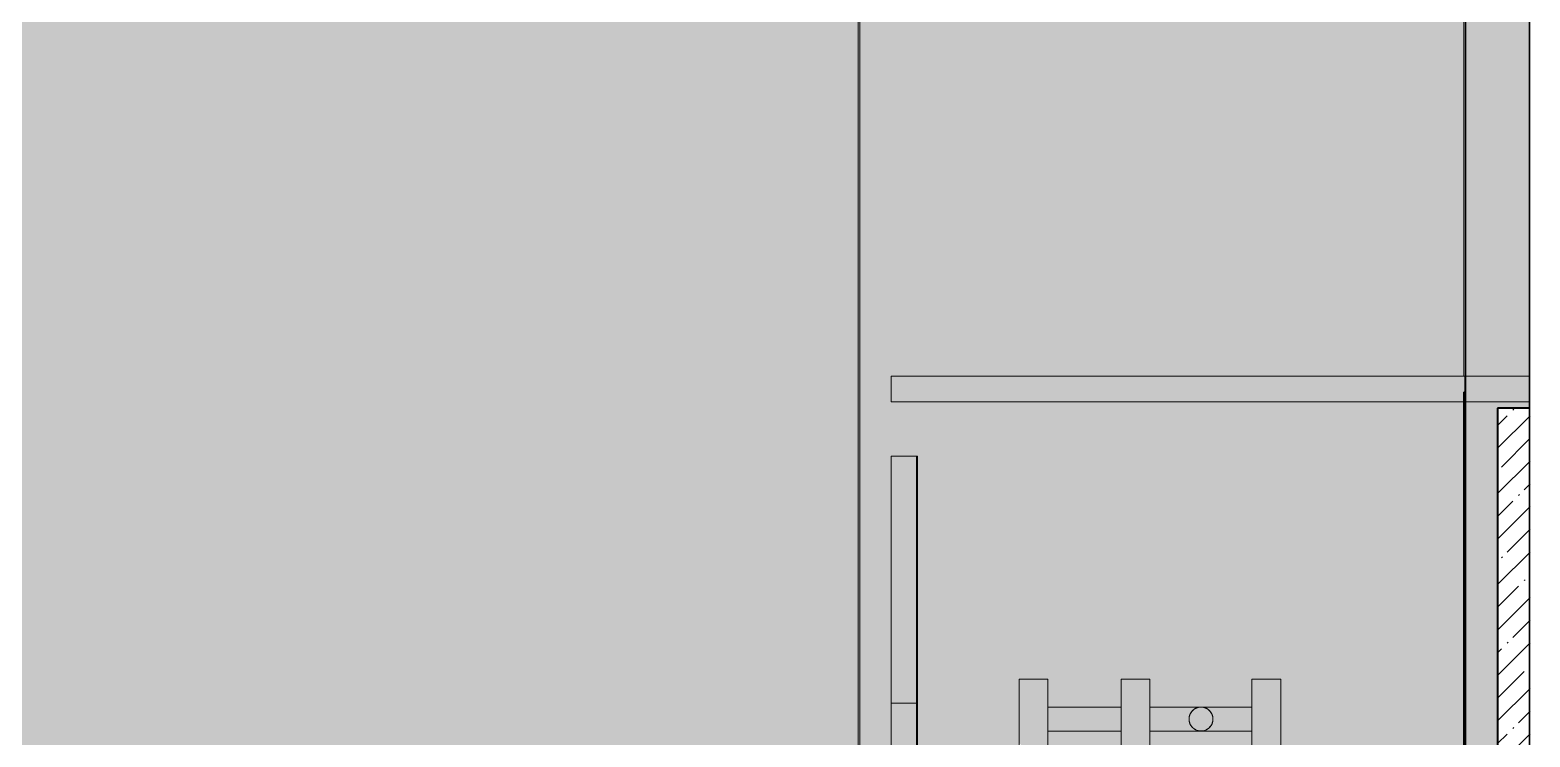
# Model space of a CAD drawing. Header units: millimetres. Extents: x 1401 to 56953, y -2645 to 12445.
# Drawn here: x 31315 to 32256, y 8994 to 9437 of the extents above; entities that cross this region are included whole.
import ezdxf

# ---------------------------------------------------------------- set-up
doc = ezdxf.new("R2010")
doc.units = ezdxf.units.MM
for name, color, linetype, lineweight, true_color in [('A-WALL-4', 7, 'Continuous', 30, 0x3c3c3c), ('A-WALL-6', 7, 'Continuous', 40, 0x3c3c3c), ('A-WALL-FNSH-3', 7, 'Continuous', 30, 0x3c3c3c), ('I-FURN-10', 7, 'Continuous', 9, 0xc0c0c0), ('I-WALL-1', 7, 'Continuous', 9, 0x787878)]:
    doc.layers.add(name, color=color, linetype=linetype, lineweight=lineweight, true_color=true_color)
for name, color, linetype, lineweight in [('A-WALL-PATT', 7, 'Continuous', 9), ('I-WALL', 7, 'Continuous', 9), ('M-EQPM', 7, 'Continuous', 9), ('Знаки', 7, 'Continuous', 9), ('Знаки-1', 7, 'Continuous', 18)]:
    doc.layers.add(name, color=color, linetype=linetype, lineweight=lineweight)
doc.layers.add('I-FURN-15', color=7, linetype='Continuous', lineweight=9, true_color=0x7f7f7f, transparency=0.7)
doc.layers.add('M-EQPM-1', color=7, linetype='Continuous', lineweight=9, true_color=0xe6e6e6, transparency=0.7)

# ---------------------------------------------------------------- blocks, each defined once
blk = doc.blocks.new('radiator_prado_classic_z_tip_30_po exemplyaru - Classic Z Тип 30-500-30677900-Развертка 01-2')
at = {"layer": 'M-EQPM-1'}
for points in [[(-401.9999999983269, 8530.000000000004), (-401.9999999983269, 9030.000000000004), (-419.9999999983271, 9030.000000000004), (-419.9999999983271, 8990.000000000004), (-414.9999999983282, 8985.000000000002), (-414.9999999983282, 8574.999999999985), (-419.9999999983271, 8569.999999999985), (-419.9999999983271, 8530.000000000004)], [(-337.9999999983262, 8530.000000000004), (-337.9999999983262, 9030.000000000004), (-355.9999999983395, 9030.000000000004), (-355.9999999983395, 8530.000000000004)], [(-255.9999999983297, 8530.000000000004), (-255.9999999983297, 9030.000000000004), (-273.9999999983386, 9030.000000000004), (-273.9999999983386, 8530.000000000004)], [(-300.6419880756214, 8999.76799998764), (-300.155362569998, 9000.377835745388), (-300.5869237914387, 8999.839761159925)], [(-298.7677369520543, 9003.029450469154), (-298.6570988477102, 9003.806715768676), (-298.7637414887762, 9003.058857161739)]]:
    blk.add_hatch(color=256, dxfattribs=at).paths.add_polyline_path(points)
h = blk.add_hatch(color=256, dxfattribs=at)
h.paths.add_polyline_path([(-305.999999998327, 9012.50000000001), (-337.9999999983262, 9012.244443697178), (-337.9999999983262, 9005.000000000007), (-313.4999999983253, 9005.000000000007), (-312.9562246532881, 9007.648964906868), (-312.0252652490048, 9009.380415278069), (-310.6740755511275, 9010.812199094185), (-309.4196769847588, 9011.63201480058), (-307.7368168525126, 9012.271343723301), (-307.4312576534832, 9012.361289503964)])
h.paths.add_polyline_path([(-299.5048094699436, 9005.000000000007), (-273.9999999983386, 9005.000000000007), (-273.9999999983386, 9012.50000000001), (-307.9411428365958, 9012.209981186288), (-309.9256262974135, 9011.360427729303), (-311.442603705496, 9010.121757852534), (-312.5736229207778, 9008.560647450524), (-313.2444436954955, 9006.880899687729), (-313.2281126361489, 9005.000000000007), (-300.6966991394273, 9005.000000000007)])
h.paths.add_polyline_path([(-355.9999999983395, 9005.000000000007), (-355.9999999983395, 9012.500000000007), (-401.9999999983269, 9012.244443697176), (-401.9999999983269, 9005.000000000007), (-366.8132763584949, 9005.000000000007)])
h = blk.add_hatch(color=256, dxfattribs=at)
h.paths.add_polyline_path([(-298.7677369520543, 9006.970549530864), (-298.7718873605074, 9007.001096623111), (-298.7718873605074, 9006.980569503241)])
h.paths.add_polyline_path([(-299.5070879638689, 9008.752969391102), (-300.1893678981013, 9009.667676364335), (-299.5085776955883, 9008.754910847278)])
h = blk.add_hatch(color=256, dxfattribs=at)
h.paths.add_polyline_path([(-401.9999999983269, 8997.500000000007), (-355.9999999983395, 8997.75555630284), (-355.9999999983395, 9005.000000000007), (-401.9999999983139, 9005.000000000007), (-401.9999999983269, 8997.75555630284)])
h.paths.add_polyline_path([(-299.5048094699436, 8997.500000000007), (-273.9999999983386, 8997.75555630284), (-273.9999999983386, 9005.000000000007), (-337.9999999983262, 9005.000000000007), (-337.9999999983262, 8997.50000000001), (-300.6966991394273, 8997.500000000007)])
h.paths.add_polyline_path([(-313.2322630445975, 9003.029450469145), (-313.2444436954955, 9003.058857161739), (-313.2362585078757, 9003.058857161739)])
h.paths.add_polyline_path([(-311.3580119210326, 8999.76799998764), (-312.0252652490091, 9000.619584721948), (-311.4130762052175, 8999.839761159925)])
at = {"layer": 'M-EQPM'}
for p, q in [((-419.9999999983264, 9029.999999999996), (-401.9999999983265, 9029.999999999996)), ((-401.9999999983268, 9029.999999999996), (-419.9999999983269, 9029.999999999996)), ((-419.9999999983264, 8529.999999999996), (-419.9999999983264, 9029.999999999996)), ((-419.9999999983269, 9029.999999999996), (-419.9999999983269, 8989.999999999996)), ((-401.9999999983268, 9029.999999999996), (-401.9999999983268, 9012.500000000002)), ((-401.9999999983265, 9029.999999999996), (-401.9999999983265, 8529.999999999996)), ((-337.9999999983489, 9029.999999999996), (-355.9999999983489, 9029.999999999996)), ((-355.9999999983395, 9029.999999999996), (-337.9999999983269, 9029.999999999996)), ((-355.9999999983489, 9012.500000000002), (-355.9999999983489, 9029.999999999996)), ((-355.9999999983395, 8529.999999999996), (-355.9999999983395, 9029.999999999996)), ((-337.9999999983489, 9012.500000000002), (-337.9999999983489, 9029.999999999996)), ((-337.9999999983269, 9029.999999999996), (-337.9999999983269, 8529.999999999996)), ((-255.999999998347, 9029.999999999996), (-273.999999998347, 9029.999999999996)), ((-273.9999999983377, 9029.999999999996), (-255.9999999983276, 9029.999999999996)), ((-273.999999998347, 9012.500000000002), (-273.999999998347, 9029.999999999996)), ((-273.9999999983377, 8529.999999999996), (-273.9999999983377, 9029.999999999996)), ((-255.9999999983291, 8529.999999999996), (-255.9999999983291, 9029.999999999996)), ((-255.9999999983276, 9029.999999999996), (-255.9999999983276, 8529.999999999996)), ((-355.999999998339, 9012.500000000007), (-401.9999999983264, 9012.500000000007)), ((-355.9999999983523, 9012.50000000001), (-401.9999999983267, 9012.50000000001)), ((-401.9999999983265, 9012.500000000002), (-401.9999999983265, 9008.75)), ((-401.9999999983265, 9012.24444369717), (-401.9999999983265, 9012.500000000002)), ((-401.9999999983289, 9012.500000000002), (-401.9999999983289, 9005.000000000002)), ((-401.9999999983289, 9011.495190528385), (-401.9999999983289, 9012.500000000002)), ((-401.9999999983265, 9010.303300858901), (-401.9999999983265, 9012.24444369717)), ((-401.9999999983268, 9012.24444369717), (-401.9999999983268, 8997.755556302833)), ((-401.9999999983289, 9010.303300858901), (-401.9999999983289, 9011.495190528385)), ((-401.9999999983265, 9005), (-401.9999999983265, 9010.303300858901)), ((-401.9999999983289, 9005.000000000002), (-401.9999999983289, 9010.3033008589)), ((-401.9999999983265, 9008.75), (-401.9999999983265, 9006.94114283827)), ((-401.9999999983265, 9006.94114283827), (-401.9999999983265, 9005)), ((-355.9999999983398, 9012.500000000002), (-355.9999999983398, 9012.24444369717)), ((-355.9999999983398, 9005.000000000002), (-355.9999999983398, 9012.500000000002)), ((-355.9999999983484, 9012.500000000002), (-355.9999999983484, 9011.495190528385)), ((-355.9999999983484, 9005.000000000002), (-355.9999999983484, 9012.500000000002)), ((-355.9999999983398, 9012.24444369717), (-355.9999999983399, 9005)), ((-355.9999999983489, 8997.755556302833), (-355.9999999983489, 9012.24444369717)), ((-355.9999999983484, 9011.495190528385), (-355.9999999983484, 9008.750000000002)), ((-355.9999999983484, 9008.750000000002), (-355.9999999983484, 9005.000000000002)), ((-273.9999999983381, 9012.500000000007), (-337.9999999983258, 9012.500000000007)), ((-273.9999999983449, 9012.50000000001), (-337.9999999983261, 9012.50000000001)), ((-337.999999998328, 9005), (-337.999999998328, 9012.500000000002)), ((-337.999999998328, 9012.500000000002), (-337.9999999983279, 9012.24444369717)), ((-337.9999999983482, 9005.000000000002), (-337.9999999983482, 9012.500000000002)), ((-337.9999999983482, 9012.500000000002), (-337.9999999983482, 9005.000000000002)), ((-337.9999999983279, 9012.24444369717), (-337.9999999983279, 9010.303300858901)), ((-337.9999999983489, 8997.755556302833), (-337.9999999983489, 9012.24444369717)), ((-337.9999999983279, 9010.303300858901), (-337.9999999983279, 9008.75)), ((-337.9999999983279, 9008.75), (-337.9999999983279, 9005.000000000002)), ((-273.999999998338, 9012.500000000002), (-273.999999998338, 9011.495190528385)), ((-273.999999998338, 9011.495190528383), (-273.999999998338, 9012.500000000002)), ((-273.9999999983465, 9012.500000000002), (-273.9999999983466, 9010.303300858901)), ((-273.9999999983465, 9005.000000000002), (-273.9999999983465, 9012.500000000002)), ((-273.999999998347, 8997.755556302833), (-273.999999998347, 9012.24444369717)), ((-273.999999998338, 9011.495190528383), (-273.999999998338, 9006.94114283827)), ((-273.999999998338, 9010.303300858901), (-273.999999998338, 9011.495190528383)), ((-273.999999998338, 9005.000000000002), (-273.999999998338, 9010.303300858901)), ((-273.9999999983466, 9010.303300858901), (-273.9999999983466, 9005.000000000002)), ((-273.999999998338, 9006.94114283827), (-273.999999998338, 9005)), ((-401.9999999983265, 9005), (-401.9999999983265, 8997.500000000002)), ((-401.9999999983265, 8997.500000000002), (-401.9999999983265, 9005)), ((-401.9999999983289, 9005.000000000002), (-401.9999999983289, 8997.500000000002)), ((-401.9999999983289, 8999.696699141103), (-401.9999999983289, 9005.000000000002)), ((-401.9999999983289, 8997.500000000002), (-401.9999999983289, 8999.696699141103)), ((-401.9999999983264, 8997.500000000007), (-355.9999999983434, 8997.500000000007)), ((-401.9999999983267, 8997.50000000001), (-355.9999999983523, 8997.50000000001)), ((-401.9999999983268, 8997.500000000002), (-401.9999999983268, 8562.499999999996)), ((-355.9999999983401, 9005), (-355.9999999983401, 9003.058857161732)), ((-355.99999999834, 8997.500000000002), (-355.9999999983399, 9005)), ((-355.9999999983486, 9005.000000000002), (-355.9999999983486, 8997.500000000002)), ((-355.9999999983486, 8997.500000000002), (-355.9999999983485, 9005.000000000002)), ((-355.9999999983401, 9003.058857161732), (-355.99999999834, 8997.500000000002)), ((-355.9999999983489, 8562.499999999996), (-355.9999999983489, 8997.500000000002)), ((-337.9999999983276, 9003.058857161732), (-337.9999999983276, 9005)), ((-337.9999999983275, 9005.000000000002), (-337.9999999983275, 9003.058857161732)), ((-337.9999999983478, 8997.500000000002), (-337.9999999983478, 9005.000000000002)), ((-337.9999999983478, 9005.000000000002), (-337.9999999983478, 8997.500000000002)), ((-337.9999999983276, 9001.25), (-337.9999999983276, 9003.05885716173)), ((-337.9999999983275, 9003.058857161732), (-337.9999999983276, 8997.500000000002)), ((-337.9999999983276, 8997.500000000002), (-337.9999999983276, 9001.249999999998)), ((-337.9999999983258, 8997.500000000007), (-273.9999999983381, 8997.500000000007)), ((-337.9999999983261, 8997.50000000001), (-273.9999999983449, 8997.50000000001)), ((-337.9999999983489, 8562.499999999996), (-337.9999999983489, 8997.500000000002)), ((-273.9999999983382, 9005), (-273.9999999983381, 8997.500000000002)), ((-273.9999999983381, 8999.696699141103), (-273.9999999983381, 9005)), ((-273.9999999983468, 9005.000000000002), (-273.9999999983468, 8998.504809471619)), ((-273.9999999983468, 8997.500000000002), (-273.9999999983467, 9005.000000000002)), ((-273.9999999983381, 8997.500000000002), (-273.9999999983381, 8999.696699141103)), ((-273.9999999983468, 8998.504809471615), (-273.9999999983468, 8997.500000000002)), ((-273.999999998347, 8562.499999999996), (-273.999999998347, 8997.500000000002))]:
    blk.add_line(p, q, dxfattribs=at)
for centre, radius, start, end in [((-305.9999999983261, 9005.000000000002), 7.5, 0, 180), ((-305.999999998337, 9005.000000000002), 7.500000000000853, 164.9999999999994, 180.0000000000074), ((-305.999999998337, 9005.000000000002), 7.500000000000019, 150.0000000000124, 164.502831516208), ((-305.999999998337, 9005.000000000002), 7.500000000000052, 136.3815290643485, 149.9370450517841), ((-305.999999998337, 9005.000000000002), 7.49999999999998, 121.6959975729368, 134.9999999999149), ((-305.999999998337, 9005.000000000002), 7.499999999999992, 117.260786916161, 119.9999999998934), ((-305.999999998337, 9005.000000000002), 7.500000000000007, 107.5091275209798, 117.2607869161567), ((-305.999999998337, 9005.000000000002), 7.499999999999991, 101.1290075276124, 107.5091275209805), ((-305.999999998337, 9005.000000000002), 7.500000000000004, 72.49087247965336, 101.0599098654166), ((-305.999999998337, 9005.000000000002), 7.499999999999964, 62.73921308289375, 72.49087247965198), ((-305.999999998337, 9005.000000000002), 7.500000000000039, 59.99999999999324, 62.73921308289247), ((-305.999999998337, 9005.000000000002), 7.500000000000024, 45.00000000000241, 58.30400242754818), ((-305.999999998337, 9005.000000000002), 7.500000000000012, 30.06295494821424, 43.61847093565966), ((-305.999999998337, 9005.000000000002), 7.500000000000004, 15.49716848379455, 29.99999999999102), ((-305.999999998337, 9005.000000000002), 7.499999999999995, 0, 14.99999999999319), ((-305.9999999983261, 9005.000000000002), 7.5, 180, 0), ((-305.999999998337, 9005.000000000002), 7.49999999999998, 180.0000000000135, 195.0000000000087), ((-305.999999998337, 9005.000000000002), 7.500000000000004, 195.4971684837948, 210.0000000000049), ((-305.999999998337, 9005.000000000002), 7.499999999999992, 210.0629549482117, 216.0911264494644), ((-305.999999998337, 9005.000000000002), 7.500000000000013, 218.4223630884919, 223.6184709356693), ((-305.999999998337, 9005.000000000002), 7.500000000000026, 225.0000000000866, 238.3040024270634), ((-305.999999998337, 9005.000000000002), 7.500000000000052, 240.0000000001079, 242.7392130837036), ((-305.999999998337, 9005.000000000002), 7.500000000000036, 242.7392130837033, 252.4908724791261), ((-305.999999998337, 9005.000000000002), 7.499999999999965, 252.4908724791233, 255.0000000000002), ((-305.999999998337, 9005.000000000002), 7.50000000000004, 255.0000000000998, 258.8709924723854), ((-305.999999998337, 9005.000000000002), 7.499999999999996, 258.9400901345829, 287.5091275203835), ((-305.999999998337, 9005.000000000002), 7.499999999999988, 287.5091275203845, 297.260786917106), ((-305.999999998337, 9005.000000000002), 7.500000000000004, 297.2607869170998, 299.9999999999655), ((-305.999999998337, 9005.000000000002), 7.50000000000002, 301.6959975725276, 314.9999999999995), ((-305.999999998337, 9005.000000000002), 7.500000000000012, 316.3815290643349, 321.1426427297403), ((-305.999999998337, 9005.000000000002), 7.499999999999981, 321.577636911511, 329.9370450517887), ((-305.999999998337, 9005.000000000002), 7.49999999999998, 330.0000000000057, 344.5028315162117), ((-305.999999998337, 9005.000000000002), 7.499999999999148, 345.0000000000109, 359.9999999999923)]:
    blk.add_arc(centre, radius, start, end, dxfattribs=at)
for points, knots in [([(-307.4401870146251, 9012.360425351711), (-307.9165890357314, 9012.267077683759), (-308.6270342420754, 9012.056375150392), (-309.4276215325927, 9011.679281730498), (-309.8768169622836, 9011.4256974527), (-310.2046075892503, 9011.21465339157), (-310.526410295872, 9010.98320817188), (-310.8433714743165, 9010.731970032833), (-311.1510803927274, 9010.459533904701), (-311.4440923101876, 9010.164266145006), (-311.7266556460463, 9009.846434437497), (-312.0007888352792, 9009.50717620352), (-312.2593989397819, 9009.145388418652), (-312.4943907753627, 9008.760718425345), (-312.7107895152571, 9008.352204776582), (-312.9122686053431, 9007.921510331407), (-313.0891932158355, 9007.471098571914), (-313.2335884768611, 9007.004134464278), (-313.3441479545625, 9006.522485251044), (-313.4545268556609, 9005.861326486884), (-313.493375398126, 9005.34751703346), (-313.499999998337, 9005.000000000002)], [0.1428571428571428, 0.1428571428571428, 0.1428571428571428, 0.1428571428571428, 0.2857142857142857, 0.3571428571428571, 0.3928571428571428, 0.4285714285714285, 0.4642857142857143, 0.5, 0.5357142857142857, 0.5714285714285714, 0.6071428571428571, 0.6428571428571428, 0.6785714285714286, 0.7142857142857143, 0.75, 0.7857142857142857, 0.8214285714285714, 0.8571428571428571, 0.8928571428571428, 0.9285714285714286, 1, 1, 1, 1]), ([(-313.2279491796404, 9007.001686946678), (-313.2704416360949, 9006.843584726534), (-313.3441479545625, 9006.522485251044), (-313.4545268556609, 9005.861326486884), (-313.493375398126, 9005.34751703346), (-313.499999998337, 9005.000000000002)], [0.8571428571428571, 0.8571428571428571, 0.8571428571428571, 0.8571428571428571, 0.8928571428571428, 0.9285714285714286, 1, 1, 1, 1]), ([(-313.228112636146, 9007.001096623104), (-313.271884001851, 9006.842997149979), (-313.3496068667935, 9006.521938041562), (-313.4637652147782, 9005.86093015325), (-313.4999999983261, 9005.347334545708), (-313.4999999983261, 9005.000000000002)], [0.8571428571428571, 0.8571428571428571, 0.8571428571428571, 0.8571428571428571, 0.8928571428571428, 0.9285714285714286, 1, 1, 1, 1]), ([(-305.9999999983261, 9012.500000000002), (-306.4782986470029, 9012.500000000002), (-307.4460364161635, 9012.407561440525), (-308.6265242915852, 9012.056320534324), (-309.4283254390149, 9011.679151300348), (-309.8746504506589, 9011.425518641978), (-310.2050909930036, 9011.214442577757), (-310.5284996904362, 9010.982973742357), (-310.8427417011391, 9010.731718579329), (-311.1481414182776, 9010.45927287663), (-311.3457231181649, 9010.262422022603), (-311.4426037054953, 9010.160238840084)], [0, 0, 0, 0, 0.1428571428571428, 0.2857142857142857, 0.3571428571428571, 0.3928571428571428, 0.4285714285714285, 0.4642857142857143, 0.5, 0.5357142857142857, 0.5714285714285714, 0.5714285714285714, 0.5714285714285714, 0.5714285714285714]), ([(-310.2036096025261, 9011.211253198477), (-310.3118751581242, 9011.137504985007), (-310.526410295872, 9010.98320817188), (-310.8433714743165, 9010.731970032833), (-311.0953240217135, 9010.508898901711), (-311.2395112587649, 9010.368568394953), (-311.2842533934281, 9010.323803530231)], [0.4285714285714285, 0.4285714285714285, 0.4285714285714285, 0.4285714285714285, 0.4642857142857143, 0.5, 0.5357142857142857, 0.5520144545898248, 0.5520144545898248, 0.5520144545898248, 0.5520144545898248]), ([(-308.8530815202977, 9011.936131906838), (-309.0845126937995, 9011.840893196168), (-309.4276215325927, 9011.679281730498), (-309.8768169622836, 9011.4256974527), (-310.0953440469281, 9011.285001411947), (-310.2036096025261, 9011.211253198477)], [0.2857142857142857, 0.2857142857142857, 0.2857142857142857, 0.2857142857142857, 0.3571428571428571, 0.3928571428571428, 0.4285714285714285, 0.4285714285714285, 0.4285714285714285, 0.4285714285714285]), ([(-300.5573962911568, 9010.160238840084), (-300.6542801759509, 9010.262424718589), (-300.8518798935155, 9010.45929030376), (-301.2589450305933, 9010.822441285938), (-301.6846493450698, 9011.143991655988), (-302.1253703218815, 9011.425535628217), (-302.5716627134394, 9011.679141616603), (-303.3734842484228, 9012.056327519322), (-304.5539604738138, 9012.407558900524), (-305.5217013496494, 9012.500000000002), (-305.9999999983261, 9012.500000000002)], [0.4285714285714285, 0.4285714285714285, 0.4285714285714285, 0.4285714285714285, 0.4642857142857143, 0.5, 0.5714285714285714, 0.6071428571428571, 0.6428571428571428, 0.7142857142857143, 0.8571428571428571, 1, 1, 1, 1]), ([(-301.7963903941481, 9011.211253198477), (-301.9047599355915, 9011.284963738568), (-302.1231360871944, 9011.425714461355), (-302.5724052283707, 9011.679272033974), (-302.9154943230159, 9011.840890652817), (-303.1469184763762, 9011.936131906838)], [0.5714285714285714, 0.5714285714285714, 0.5714285714285714, 0.5714285714285714, 0.6071428571428571, 0.6428571428571428, 0.7142857142857143, 0.7142857142857143, 0.7142857142857143, 0.7142857142857143]), ([(-300.7157328208012, 9010.323808523517), (-300.7604733872211, 9010.368573956404), (-300.9046691084592, 9010.5089013894), (-301.1700882420624, 9010.74365031994), (-301.3948363730624, 9010.921240577425), (-301.5153840143399, 9011.01110305575)], [0.4479855454101752, 0.4479855454101752, 0.4479855454101752, 0.4479855454101752, 0.4642857142857143, 0.5, 0.5403348862935882, 0.5403348862935882, 0.5403348862935882, 0.5403348862935882]), ([(-298.499999998337, 9005.000000000002), (-298.5066245985479, 9005.34751703346), (-298.5454731410671, 9005.861326486864), (-298.6558520420215, 9006.522485251078), (-298.7295583607774, 9006.84358472646), (-298.7720508170336, 9007.001686946678)], [0, 0, 0, 0, 0.07142857142857142, 0.1071428571428571, 0.1428571428571428, 0.1428571428571428, 0.1428571428571428, 0.1428571428571428]), ([(-298.4999999983261, 9005.000000000002), (-298.4999999983261, 9005.347334545708), (-298.5362347818501, 9005.86093015323), (-298.6503931298986, 9006.521938041595), (-298.7281159947133, 9006.842997149906), (-298.7718873605063, 9007.001096623104)], [0, 0, 0, 0, 0.07142857142857142, 0.1071428571428571, 0.1428571428571428, 0.1428571428571428, 0.1428571428571428, 0.1428571428571428]), ([(-313.4999999983261, 9005.000000000002), (-313.4999999983261, 9004.652665454296), (-313.4637652148021, 9004.139069846771), (-313.3496068667536, 9003.478061958409), (-313.2718840019388, 9003.157002850096), (-313.2281126361459, 9002.9989033769)], [0, 0, 0, 0, 0.07142857142857142, 0.1071428571428571, 0.1428571428571428, 0.1428571428571428, 0.1428571428571428, 0.1428571428571428]), ([(-313.499999998337, 9005.000000000002), (-313.4933753981261, 9004.652482966543), (-313.454526855607, 9004.13867351314), (-313.3441479546527, 9003.477514748925), (-313.2704416358968, 9003.156415273543), (-313.2279491796405, 9002.998313053326)], [0, 0, 0, 0, 0.07142857142857142, 0.1071428571428571, 0.1428571428571428, 0.1428571428571428, 0.1428571428571428, 0.1428571428571428]), ([(-311.8725066722768, 9000.33566120205), (-311.8239425145294, 9000.275115855096), (-311.6827647588046, 9000.104195036078), (-311.5382726375412, 8999.941680457045), (-311.4423508799213, 8999.839494512966)], [0.3737858275246219, 0.3737858275246219, 0.3737858275246219, 0.3737858275246219, 0.3928571428571428, 0.4285714285714285, 0.4285714285714285, 0.4285714285714285, 0.4285714285714285]), ([(-311.4426037054951, 8999.839761159918), (-311.3457198207009, 8999.737575281413), (-311.1481201031363, 8999.540709696243), (-310.7410549660584, 8999.177558714064), (-310.3153506515819, 8998.856008344015), (-309.8746296747699, 8998.574464371784), (-309.4283372832119, 8998.320858383398), (-308.6265157482283, 8997.943672480682), (-307.4460395228345, 8997.592441099476), (-306.4782986470012, 8997.500000000002), (-305.9999999983262, 8997.500000000002)], [0.4285714285714285, 0.4285714285714285, 0.4285714285714285, 0.4285714285714285, 0.4642857142857143, 0.5, 0.5714285714285714, 0.6071428571428571, 0.6428571428571428, 0.7142857142857143, 0.8571428571428571, 1, 1, 1, 1]), ([(-311.2842671758732, 8999.676191476485), (-311.2395266094534, 8999.631426043597), (-311.0953308882153, 8999.491098610602), (-310.7405461035951, 8999.177310574183), (-310.4203486854136, 8998.936167881711), (-310.2036096025267, 8998.788746801527)], [0.4479855454101752, 0.4479855454101752, 0.4479855454101752, 0.4479855454101752, 0.4642857142857143, 0.5, 0.5714285714285714, 0.5714285714285714, 0.5714285714285714, 0.5714285714285714]), ([(-310.2036096025267, 8998.788746801527), (-310.0952400610834, 8998.715036261434), (-309.8768639094804, 8998.574285538649), (-309.4275947683041, 8998.320727966027), (-309.084505673659, 8998.159109347185), (-308.8530815202986, 8998.063868093164)], [0.5714285714285714, 0.5714285714285714, 0.5714285714285714, 0.5714285714285714, 0.6071428571428571, 0.6428571428571428, 0.7142857142857143, 0.7142857142857143, 0.7142857142857143, 0.7142857142857143]), ([(-305.9999999983262, 8997.500000000002), (-305.5217013496511, 8997.500000000002), (-304.5539635804927, 8997.592438559477), (-303.3734757050681, 8997.943679465678), (-302.5716745576382, 8998.320848699654), (-302.1253495459941, 8998.574481358024), (-301.7949090036494, 8998.785557422245), (-301.4715003062166, 8999.017026257647), (-301.1572582955135, 8999.268281420675), (-300.851858578375, 8999.540727123373), (-300.6542768784876, 8999.7375779774), (-300.5573962911571, 8999.839761159918)], [0, 0, 0, 0, 0.1428571428571428, 0.2857142857142857, 0.3571428571428571, 0.3928571428571428, 0.4285714285714285, 0.4642857142857143, 0.5, 0.5357142857142857, 0.5714285714285714, 0.5714285714285714, 0.5714285714285714, 0.5714285714285714]), ([(-303.1469184763753, 8998.063868093164), (-302.9154873028736, 8998.159106803836), (-302.5723784640807, 8998.320718269504), (-302.1231830343897, 8998.574302547304), (-301.9046559497454, 8998.714998588057), (-301.7963903941474, 8998.788746801527)], [0.2857142857142857, 0.2857142857142857, 0.2857142857142857, 0.2857142857142857, 0.3571428571428571, 0.3928571428571428, 0.4285714285714285, 0.4285714285714285, 0.4285714285714285, 0.4285714285714285]), ([(-301.4743966221643, 8999.020090648015), (-301.3679359746532, 8999.100537874472), (-301.1566285223569, 8999.268029967168), (-300.9046759749601, 8999.49110109829), (-300.7604887379086, 8999.63143160505), (-300.7157466032453, 8999.676196469773)], [0.4642857142857143, 0.4642857142857143, 0.4642857142857143, 0.4642857142857143, 0.5, 0.5357142857142857, 0.5520144545898248, 0.5520144545898248, 0.5520144545898248, 0.5520144545898248]), ([(-300.5576491167528, 8999.839494512966), (-300.4617199078664, 8999.941677757499), (-300.3294508725026, 9000.090456059654), (-300.1999526751819, 9000.24627687688), (-300.1629769718917, 9000.291734779656)], [0.5714285714285714, 0.5714285714285714, 0.5714285714285714, 0.5714285714285714, 0.6071428571428571, 0.6215825743084546, 0.6215825743084546, 0.6215825743084546, 0.6215825743084546]), ([(-300.1274942322403, 9000.335661530955), (-300.0851135263408, 9000.388497581393), (-299.953178836117, 9000.557221639818), (-299.7406010568918, 9000.854611581351), (-299.5839398331713, 9001.111058243558), (-299.5087080705921, 9001.243255517236)], [0.626214172475378, 0.626214172475378, 0.626214172475378, 0.626214172475378, 0.6428571428571428, 0.6785714285714286, 0.7142857142857143, 0.7142857142857143, 0.7142857142857143, 0.7142857142857143]), ([(-298.7720508170335, 9002.998313053324), (-298.7295583605791, 9003.15641527347), (-298.6558520421115, 9003.477514748958), (-298.5454731410131, 9004.13867351312), (-298.5066245985478, 9004.652482966543), (-298.499999998337, 9005.000000000002)], [0.8571428571428571, 0.8571428571428571, 0.8571428571428571, 0.8571428571428571, 0.8928571428571428, 0.9285714285714286, 1, 1, 1, 1]), ([(-298.7718873605064, 9002.9989033769), (-298.7281159948011, 9003.157002850025), (-298.6503931298587, 9003.478061958442), (-298.5362347818741, 9004.139069846753), (-298.4999999983261, 9004.652665454296), (-298.4999999983261, 9005.000000000002)], [0.8571428571428571, 0.8571428571428571, 0.8571428571428571, 0.8571428571428571, 0.8928571428571428, 0.9285714285714286, 1, 1, 1, 1])]:
    blk.add_open_spline(points, degree=3, knots=knots, dxfattribs=at)
for points in [[(-312.4914223010643, 9008.756519198343), (-312.5679278711113, 9008.62430812018), (-312.7147719834225, 9008.35191129158), (-312.9133014839906, 9007.921077938869), (-313.0869786725623, 9007.470534880309), (-313.1843412704407, 9007.159196096229), (-313.228112636146, 9007.001096623104)], [(-312.4912919260816, 9008.756744482767), (-312.5665236886608, 9008.624547209089), (-312.7107895152571, 9008.352204776582), (-312.9122686053431, 9007.921510331407), (-313.0891932158355, 9007.471098571914), (-313.1854567231859, 9007.159789166823), (-313.2279491796404, 9007.001686946678)], [(-311.4426037054953, 9010.160238840084), (-311.5394842928258, 9010.058055657568), (-311.7294249422599, 9009.84617378153), (-312.0001204115982, 9009.506944412444), (-312.2557385631412, 9009.14517776056), (-312.4149167310175, 9008.888730276507), (-312.4914223010643, 9008.756519198343)], [(-311.4423508799207, 9010.160505487036), (-311.5382800888071, 9010.058322242503), (-311.7266556460463, 9009.846434437497), (-312.0007888352792, 9009.50717620352), (-312.2593989397819, 9009.145388418652), (-312.4160601635024, 9008.888941756446), (-312.4912919260816, 9008.756744482767)], [(-307.4401870146251, 9012.360425351711), (-307.9165890357314, 9012.267077683759), (-308.390219173294, 9012.126609328181), (-308.8530815202977, 9011.936131906838)], [(-305.999999998337, 9012.500000000002), (-306.4846110888689, 9012.500000000002), (-306.9637849935188, 9012.453773019668), (-307.4401870146251, 9012.360425351711)], [(-304.5598129820488, 9012.360425351711), (-305.0362185132258, 9012.453771747993), (-305.5153889078051, 9012.500000000002), (-305.999999998337, 9012.500000000002)], [(-303.1469184763762, 9011.936131906838), (-303.6097667830969, 9012.126614414881), (-304.0834074508718, 9012.267078955432), (-304.5598129820488, 9012.360425351711)], [(-299.5087080705923, 9008.756744482767), (-299.5839397947619, 9008.888941770361), (-299.7406008086084, 9009.145388508603), (-299.9992120880017, 9009.507175867817), (-300.2733408924827, 9009.84643569036), (-300.4617273591332, 9010.058319542959), (-300.5576491167532, 9010.160505487036)], [(-299.5085776955879, 9008.756519198345), (-299.5850832826324, 9008.888730290404), (-299.7442615433858, 9009.145177850392), (-299.9998791749956, 9009.506944077184), (-300.2705765847505, 9009.84617503274), (-300.4605124063626, 9010.058052961582), (-300.5573962911568, 9010.160238840084)], [(-298.7720508170336, 9007.001686946678), (-298.8145432732898, 9007.159789166895), (-298.9108067795588, 9007.471098572378), (-299.0877313961072, 9007.921510329677), (-299.2892104635908, 9008.35220478304), (-299.4334763464228, 9008.624547195173), (-299.5087080705923, 9008.756744482767)], [(-298.7718873605063, 9007.001096623104), (-298.8156587262993, 9007.1591960963), (-298.9130213246563, 9007.470534880773), (-299.0866985105479, 9007.92107793714), (-299.2852280211183, 9008.35191129803), (-299.4320721085433, 9008.624308106282), (-299.5085776955879, 9008.756519198345)], [(-313.2281126361459, 9002.9989033769), (-313.1843412703529, 9002.840803903704), (-313.086978671996, 9002.529465119229), (-312.9133014861042, 9002.078922062863), (-312.7147719755338, 9001.648088701973), (-312.5679278881089, 9001.37569189372), (-312.4914223010643, 9001.243480801659)], [(-313.2279491796405, 9002.998313053326), (-313.1854567233844, 9002.840210833108), (-313.0891932171155, 9002.528901427624), (-312.9122686005669, 9002.078489670324), (-312.7107895330834, 9001.647795216964), (-312.5665236502516, 9001.375452804828), (-312.4912919260819, 9001.243255517236)], [(-312.4914223010643, 9001.243480801659), (-312.4149167140197, 9001.1112697096), (-312.2557384532661, 9000.854822149611), (-312.0001208216564, 9000.49305592282), (-311.7294234119015, 9000.153824967261), (-311.5394875902892, 8999.94194703842), (-311.4426037054951, 8999.839761159918)], [(-312.4912919260819, 9001.243255517236), (-312.4160602019124, 9001.11105822964), (-312.2593991880659, 9000.854611491399), (-312.0869916684704, 9000.61341991859), (-311.9982016544913, 9000.496578721632)], [(-308.8530815202986, 8998.063868093164), (-308.3902332135781, 8997.87338558512), (-307.9165925458036, 8997.73292104457), (-307.4401870146266, 8997.63957464829)], [(-307.4401870146266, 8997.63957464829), (-306.9637814834495, 8997.546228252011), (-306.4846110888698, 8997.500000000002), (-305.999999998337, 8997.500000000002)], [(-307.4401870146266, 8997.63957464829), (-306.9637814834495, 8997.546228252011), (-306.4846110888698, 8997.500000000002), (-305.999999998337, 8997.500000000002)], [(-305.999999998337, 8997.500000000002), (-305.515388907804, 8997.500000000002), (-305.0362150031534, 8997.546226980336), (-304.5598129820471, 8997.63957464829)], [(-304.5598129820471, 8997.63957464829), (-304.0834109609407, 8997.732922316245), (-303.6097808233786, 8997.873390671823), (-303.1469184763753, 8998.063868093164)], [(-300.5573962911571, 8999.839761159918), (-300.4605157038268, 8999.941944342434), (-300.2705750543926, 9000.153826218473), (-299.9998795850541, 9000.493055587558), (-299.7442614335113, 9000.854822239444), (-299.5850832656349, 9001.111269723497), (-299.508577695588, 9001.243480801659)], [(-299.5087080705921, 9001.243255517236), (-299.4334763080129, 9001.375452790913), (-299.2892104814165, 9001.647795223422), (-299.0877313913307, 9002.078489668595), (-298.9108067808383, 9002.528901428088), (-298.814543273488, 9002.84021083318), (-298.7720508170335, 9002.998313053324)], [(-299.508577695588, 9001.243480801659), (-299.432072125541, 9001.375691879823), (-299.2852280132297, 9001.648088708422), (-299.0866985126617, 9002.078922061135), (-298.9130213240899, 9002.529465119693), (-298.8156587262116, 9002.840803903775), (-298.7718873605064, 9002.9989033769)]]:
    blk.add_open_spline(points, degree=3, dxfattribs=at)
blk = doc.blocks.new('шкаф 1_112 - шкаф 1_112-31117176-Развертка 01-2')
at = {"layer": 'I-FURN-15'}
blk.add_hatch(color=256, dxfattribs=at).paths.add_polyline_path([(-519.9999999983366, 8400.000000000005), (-519.9999999983366, 10460.00000000001), (-1214.999999998335, 10460.00000000001), (-1214.999999998335, 8440.000000000018), (-520.9999999983346, 8440.000000000024), (-520.9999999983343, 8400.000000000005)])
at = {"layer": 'I-FURN-10'}
blk.add_line((-519.9999999983352, 10460), (-519.9999999983352, 8400), dxfattribs=at)
blk = doc.blocks.new('Зашивка радиатора_ с перфорацией М1 - Зашивка радиатора_ с перфорацией М1-30929141-Развертка 01-2')
at = {"layer": 'Знаки'}
for points in [[(-218.3582295959647, 9204.000000000007), (-140.4999999983465, 9204.000000000007), (-140.4999999983465, 9220.000000000007), (-500.4354336525086, 9220.000000000007), (-500.4354336525086, 9204.000000000007), (-233.2037342722177, 9204.000000000007)], [(-499.9354336525499, 8999.999999999993), (-484.4354336525101, 8999.999999999993), (-484.43543365251, 9014.897885903893), (-500.4354336525086, 9014.897885903893), (-500.4354336525086, 8999.999999999993), (-499.9999999983364, 8999.999999999993)], [(-499.9354336525498, 8985.102114096091), (-484.43543365251, 8985.239013546814), (-484.4354336525101, 8999.999999999993), (-500.4354336525086, 8999.999999999993), (-500.4354336525086, 8985.102114096091), (-499.9999999983362, 8985.102114096091)], [(-499.9999999983364, 8624.99999999999), (-484.4354336525101, 8624.99999999999), (-484.43543365251, 8639.897885903893), (-500.4354336525086, 8639.897885903893), (-500.4228184447684, 8624.99999999999)], [(-499.9354336525498, 8610.10211409609), (-484.43543365251, 8610.10211409609), (-484.4354336525101, 8624.99999999999), (-500.4354336525086, 8624.99999999999), (-500.4354336525086, 8610.10211409609), (-499.9999999983362, 8610.10211409609)]]:
    blk.add_hatch(color=256, dxfattribs=at).paths.add_polyline_path(points)
h = blk.add_hatch(color=256, dxfattribs=at)
h.paths.add_polyline_path([(-99.9999999983514, 9204.000000000007), (-99.59419218594121, 9204.000000000007), (-99.59419218594121, 9220.000000000007), (-99.9999999983514, 9220.000000000007)])
h.paths.add_polyline_path([(-139.9999999983466, 9204.000000000007), (-139.9999999983466, 9220.000000000007), (-140.4999999983465, 9220.000000000007), (-140.4999999983465, 9204.000000000007)])
h = blk.add_hatch(color=256, dxfattribs=at)
h.paths.add_polyline_path([(-499.9999999983362, 8500.000000000005), (-484.43543365251, 8500.000000000007), (-484.43543365251, 8610.10211409609), (-500.4354336525086, 8610.10211409609), (-500.4354336525086, 8500.000000000005)])
h.paths.add_polyline_path([(-499.9354336525498, 8639.897885903893), (-484.43543365251, 8639.897885903893), (-484.43543365251, 8985.102114096091), (-500.4354336525086, 8985.102114096091), (-500.4354336525086, 8639.897885903893), (-499.9999999983362, 8639.897885903893)])
h.paths.add_polyline_path([(-499.9354336525498, 9014.897885903893), (-484.43543365251, 9014.897885903893), (-484.43543365251, 9170.00000000001), (-500.4354336525086, 9170.000000000011), (-500.4354336525086, 9014.897885903893), (-499.9999999983362, 9014.897885903893)])
for p, q in [((-500.4354336525054, 8999.999999999984), (-500.4354336525054, 9014.897885903885)), ((-484.4354336525054, 9014.897885903885), (-484.4354336525054, 8999.999999999984)), ((-500.4354336525054, 8985.102114096084), (-500.4354336525054, 8999.999999999984)), ((-484.4354336525054, 8999.999999999984), (-484.4354336525054, 8985.102114096084)), ((-500.4354336525054, 8624.999999999984), (-500.4354336525054, 8639.897885903885)), ((-484.4354336525054, 8639.897885903885), (-484.4354336525054, 8624.999999999984)), ((-500.4354336525054, 8610.102114096084), (-500.4354336525054, 8624.999999999984)), ((-484.4354336525054, 8624.999999999984), (-484.4354336525054, 8610.102114096084))]:
    blk.add_line(p, q, dxfattribs=at)
at = {"layer": 'Знаки-1'}
for p, q in [((-140.4999999983446, 9220), (-500.4354336525054, 9220)), ((-500.4354336525054, 9220), (-500.4354336525054, 9204)), ((-99.59419218594236, 9220), (-140.4999999983446, 9220)), ((-140.4999999983446, 9220), (-140.4999999983446, 9204)), ((-140.4999999983446, 9204), (-140.4999999983446, 9220)), ((-500.4354336525054, 9204), (-140.4999999983446, 9204)), ((-140.4999999983446, 9204), (-99.59419218594236, 9204)), ((-500.4354336525054, 9170.000000000004), (-500.4354336525054, 9014.897885903885)), ((-484.4354336525054, 9170.000000000004), (-500.4354336525054, 9170.000000000004)), ((-484.4354336525054, 9014.897885903885), (-484.4354336525054, 9170.000000000004)), ((-500.4354336525054, 9014.897885903885), (-484.4354336525054, 9014.897885903885)), ((-500.4354336525054, 8985.102114096084), (-500.4354336525054, 8639.897885903885)), ((-484.4354336525054, 8985.102114096084), (-500.4354336525054, 8985.102114096084)), ((-484.4354336525054, 8639.897885903885), (-484.4354336525054, 8985.102114096084)), ((-500.4354336525054, 8639.897885903885), (-484.4354336525054, 8639.897885903885)), ((-500.4354336525054, 8610.102114096084), (-500.4354336525054, 8500)), ((-484.4354336525054, 8610.102114096082), (-500.4354336525054, 8610.102114096084)), ((-484.4354336525054, 8500), (-484.4354336525054, 8610.102114096082)), ((-500.4354336525054, 8500), (-484.4354336525054, 8500))]:
    blk.add_line(p, q, dxfattribs=at)
blk = doc.blocks.new('Зашивка без перфорации М3 - М3_19-31152432-Развертка 01-2')
at = {"layer": 'Знаки'}
blk.add_hatch(color=256, dxfattribs=at).paths.add_polyline_path([(-484.4354336525119, 8500.000000000007), (-483.9354336525489, 8500.000000000007), (-483.9354336525489, 9170.00000000001), (-484.4354336525119, 9170.00000000001), (-484.4354336525119, 8515.935525391014)])
for p, q in [((-484.4354336525072, 9170.000000000004), (-483.9354336525442, 9170.000000000004)), ((-483.9354336525442, 9170.000000000004), (-483.9354336525442, 8500)), ((-483.9354336525442, 8500), (-484.4354336525072, 8500))]:
    blk.add_line(p, q, dxfattribs=at)

msp = doc.modelspace()

# ---------------------------------------------------------------- hatches: boundary and pattern name
at = {"layer": 'A-WALL-PATT'}
h = msp.add_hatch(color=256, dxfattribs=at)
h.paths.add_polyline_path([(31836.03287845208, 8400.000000000005), (32215.03287845206, 8400.000000000005), (32215.03287845206, 9204.000000000007), (31855.59744479791, 9204.000000000007), (31855.59744479791, 9220.000000000007), (32215.03287845206, 9220.000000000007), (32215.03287845206, 11690.00000000001), (31836.03287845208, 11690.00000000001), (31835.91143142365, 11800.00000000001), (31835.03287845208, 11800.00000000001), (31835.03287845208, 10460.00000000001), (31836.03287845208, 10460.00000000001), (31836.03287845208, 8455.380236596717)])
h.paths.add_polyline_path([(31855.59744479791, 8500.000000000005), (31855.59744479791, 9170.000000000011), (31872.09744479787, 9170.00000000001), (31872.09744479787, 8500.000000000007), (31856.03287845208, 8500.000000000005)])
h.paths.add_polyline_path([(32082.03287845208, 8530.000000000004), (32082.03287845208, 8547.500000000002), (32018.03287845209, 8547.500000000002), (32018.03287845209, 8530.000000000004), (32000.03287845208, 8530.000000000004), (32000.03287845208, 8547.500000000002), (31954.03287845209, 8547.500000000002), (31954.03287845209, 8530.000000000004), (31936.03287845209, 8530.000000000004), (31936.03287845209, 9030.000000000004), (31954.03287845209, 9030.000000000004), (31954.03287845209, 9012.500000000007), (32000.03287845208, 9012.500000000007), (32000.03287845208, 9030.000000000004), (32018.03287845209, 9030.000000000004), (32018.03287845209, 9012.50000000001), (32082.03287845208, 9012.50000000001), (32082.03287845208, 9030.000000000004), (32100.03287845209, 9030.000000000004), (32100.03287845209, 8530.000000000004)])
h.paths.add_polyline_path([(32050.03229277311, 8562.49998160951), (32051.97343803254, 8562.499999999998), (32082.03287845208, 8562.500000000002), (32082.03287845208, 8997.50000000001), (32018.03287845209, 8997.50000000001), (32018.03287845209, 8562.500000000002), (32048.60162079693, 8562.499999999998)])
h.paths.add_polyline_path([(31959.52859273942, 8562.500000000002), (32000.03287845208, 8562.500000000002), (32000.03287845208, 8997.500000000007), (31954.03287845209, 8997.500000000007), (31954.03287845209, 8562.500000000002)])
h.paths.add_polyline_path([(31922.69954511875, 11740.00000000001), (31956.03287845207, 11740.00000000001), (31956.03287845207, 11800.00000000001), (31886.03287845207, 11800.00000000001), (31886.03287845207, 11740.00000000001), (31899.77428147822, 11740.00000000001)])
at = {"layer": 'I-WALL'}
h = msp.add_hatch(color=256, dxfattribs=at)
h.paths.add_polyline_path([(32256.03287845206, 9200.000000000007), (32256.43868626448, 9200.000000000007), (32256.43868626448, 9204.000000000007), (32256.03287845206, 9204.000000000007)])
h.paths.add_polyline_path([(32256.03287845206, 9220.000000000007), (32256.43868626448, 9220.000000000007), (32256.43868626448, 11700.00000000001), (32256.03287845206, 11700.00000000001), (32256.03287845206, 9242.598990922575)])
at = {"layer": 'I-WALL-1'}
h = msp.add_hatch(dxfattribs=at)
h.set_pattern_fill('FP_13', color=256, style=0, pattern_type=2)
h.set_pattern_definition([(0, (32356.03287845042, 0), (30.48, 7.62), [2.515, -20.345, 2.515, -20.345, -121.92]), (0, (32356.03287845042, 0), (30.48, 7.62), [-45.72, 2.515, -43.205, 2.515, -20.345, -53.34]), (0, (32356.03287845042, 0), (30.48, 7.62), [-114.3, 2.515, -12.725, 2.515, -35.585]), (120, (32367.46287845042, 3.81), (-21.83911357683742, 22.58645430734969), [2.514999999999999, -20.34499999999999, 2.514999999999999, -20.34499999999999, -121.92]), (120, (32367.46287845042, 3.81), (-21.83911357683742, 22.58645430734969), [-45.71999999999998, 2.514999999999999, -43.20499999999998, 2.514999999999999, -20.34499999999999, -53.33999999999999]), (120, (32367.46287845042, 3.81), (-21.83911357683742, 22.58645430734969), [-114.3, 2.514999999999999, -12.725, 2.514999999999999, -35.58499999999999]), (240, (32371.27287845042, 19.05), (-8.64088642316257, -30.20645430734969), [2.515, -20.345, 2.515, -20.345, -121.92]), (240, (32371.27287845042, 19.05), (-8.64088642316257, -30.20645430734969), [-45.72, 2.515, -43.205, 2.515, -20.345, -53.34]), (240, (32371.27287845042, 19.05), (-8.64088642316257, -30.20645430734969), [-114.3, 2.515, -12.725, 2.515, -35.585])])
h.paths.add_polyline_path([(32216.03287845207, 8400.000000000005), (32236.03287845206, 8400.000000000005), (32236.03287845206, 9200.000000000007), (32256.03287845206, 9200.000000000007), (32256.03287845206, 11699.99999999999), (32216.03287845207, 11699.99999999999), (32216.03287845207, 8515.935525391014)])
h = msp.add_hatch(dxfattribs=at)
h.set_pattern_fill('FP_12', color=256, style=0, pattern_type=2)
h.set_pattern_definition([(45, (32356.03287845042, 0), (-14.25597981550198, 14.25597981550198), []), (45, (32370.28887845042, 0), (-14.25597981550198, 14.25597981550198), [25.202, -5.04, 0.8382, -4.202])])
h.paths.add_polyline_path([(32256.43868626448, 8394.82494780242), (32256.43868626448, 9200.000000000007), (32236.03287845206, 9200.000000000007), (32236.03287845206, 8395.000000000007), (32256.03287845213, 8394.82494780242)])

# ---------------------------------------------------------------- linework, layer by layer
at = {"layer": 'A-WALL-4'}
for p, q in [((32216.03287845207, 12270), (32216.03287845207, 8394.824947802414)), ((32256.03287845207, 8394.824947802414), (32256.03287845207, 12270))]:
    msp.add_line(p, q, dxfattribs=at)
at = {"layer": 'A-WALL-6'}
for p, q in [((32256.43868626448, 9200), (32236.03287845207, 9200)), ((32236.03287845207, 9200), (32236.03287845207, 8394.824947802412))]:
    msp.add_line(p, q, dxfattribs=at)
at = {"layer": 'A-WALL-FNSH-3'}
for p, q in [((32216.03287845207, 9210.000000000011), (32215.03287845207, 9210.000000000011)), ((32215.03287845207, 9210.000000000011), (32215.03287845207, 8400))]:
    msp.add_line(p, q, dxfattribs=at)
at = {"layer": 'I-WALL'}
for p, q in [((31835.03287845208, 11800), (31835.03287845208, 8400)), ((32215.03287845207, 9220), (32215.03287845207, 11690))]:
    msp.add_line(p, q, dxfattribs=at)

# ---------------------------------------------------------------- block references
at = {"layer": 'I-FURN-10'}
msp.add_blockref('шкаф 1_112 - шкаф 1_112-31117176-Развертка 01-2', (32356.03287845042, 0), dxfattribs=at)
at = {"layer": 'M-EQPM'}
msp.add_blockref('radiator_prado_classic_z_tip_30_po exemplyaru - Classic Z Тип 30-500-30677900-Развертка 01-2', (32356.03287845042, 0), dxfattribs=at)
at = {"layer": 'Знаки'}
for name in ['Зашивка радиатора_ с перфорацией М1 - Зашивка радиатора_ с перфорацией М1-30929141-Развертка 01-2', 'Зашивка без перфорации М3 - М3_19-31152432-Развертка 01-2']:
    msp.add_blockref(name, (32356.03287845042, 0), dxfattribs=at)

doc.saveas('drawing.dxf')
